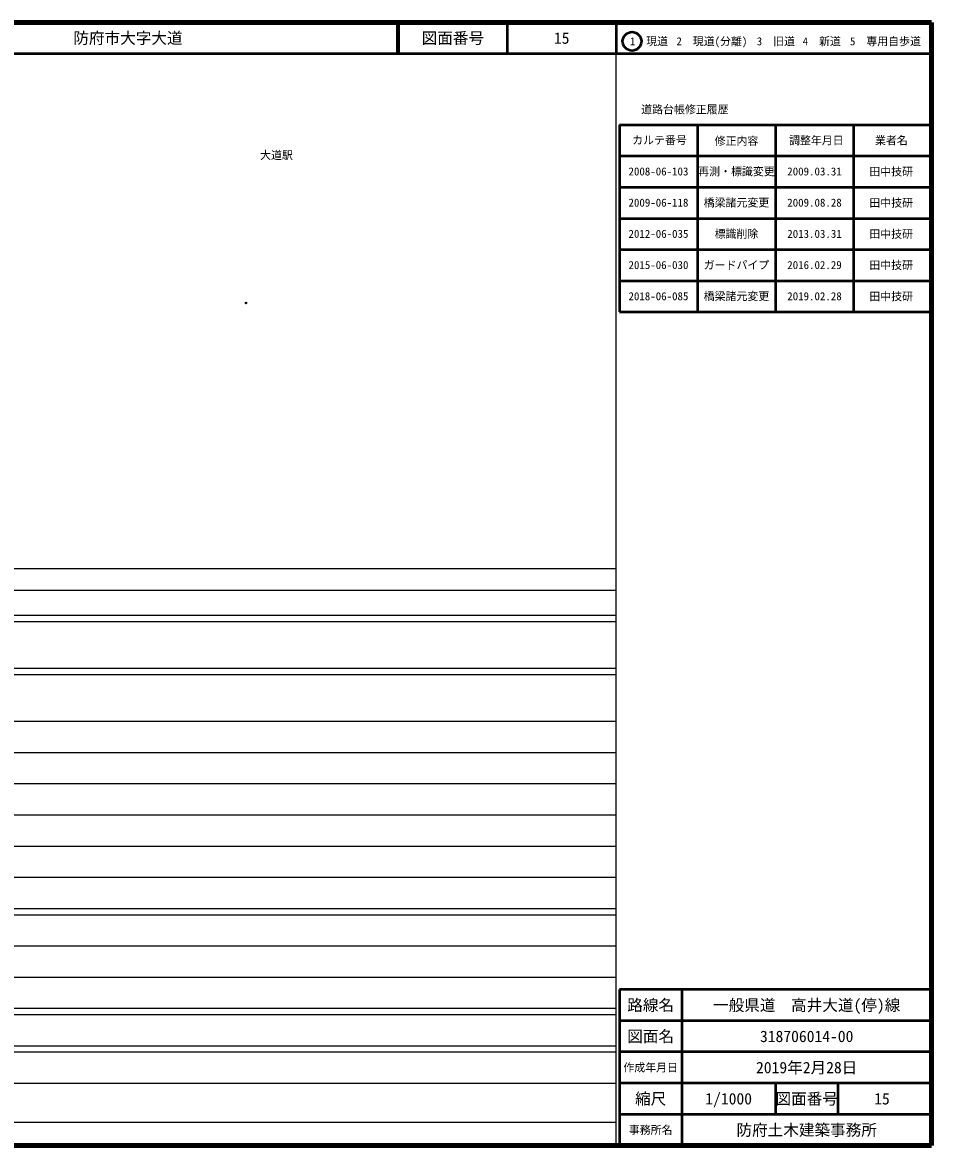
# Model space of a CAD drawing. Units: millimetres on the paper. Extents: x 40 to 680, y 20 to 380.
# Drawn here: x 388.7 to 680, y 20 to 380 of the extents above; entities that cross this region are included whole.
import ezdxf
from ezdxf.enums import TextEntityAlignment as Align

# ---------------------------------------------------------------- set-up
doc = ezdxf.new("R2010")
doc.units = ezdxf.units.MM
doc.header["$PDMODE"] = 32
doc.header["$PDSIZE"] = 0.5
for name, color, linetype in [('M-BMK-HTXT', 7, 'Continuous'), ('M-OTRS', 6, 'Continuous'), ('M-TTL-TXT', 7, 'Continuous')]:
    doc.layers.add(name, color=color, linetype=linetype)
for name, color, linetype, lineweight in [('M-TTL', 2, 'Continuous', 140), ('M-TTL-BAND', 7, 'Continuous', 25), ('M-TTL-FRAM', 2, 'Continuous', 50), ('M-TTL-LINE', 7, 'Continuous', 50)]:
    doc.layers.add(name, color=color, linetype=linetype, lineweight=lineweight)
doc.styles.add('ＭＳ ゴシック', font='')
doc.styles.get('ＭＳ ゴシック').set_extended_font_data('MS Gothic')

msp = doc.modelspace()

# ---------------------------------------------------------------- linework, layer by layer
at = {"layer": 'M-OTRS'}
msp.add_point((460.353, 290.104), dxfattribs=at)
at = {"layer": 'M-TTL'}
for p, q in [((680, 380), (40, 380)), ((680, 20), (680, 380)), ((40, 20), (680, 20))]:
    msp.add_line(p, q, dxfattribs=at)
at = {"layer": 'M-TTL-BAND'}
for p, q in [((579, 20), (579, 370)), ((40, 205), (579, 205)), ((68, 198), (579, 198)), ((40, 190), (579, 190)), ((40, 188), (579, 188)), ((40, 173), (579, 173)), ((40, 171), (579, 171)), ((40, 156), (579, 156)), ((46, 146), (579, 146)), ((52, 136), (579, 136)), ((46, 126), (579, 126)), ((52, 116), (579, 116)), ((46, 106), (579, 106)), ((40, 96), (579, 96)), ((40, 94), (579, 94)), ((49, 84), (579, 84)), ((40, 74), (579, 74)), ((40, 64), (579, 64)), ((40, 62), (579, 62)), ((40, 52), (579, 52)), ((40, 50), (579, 50)), ((40, 40), (579, 40)), ((68, 27.5), (579, 27.5))]:
    msp.add_line(p, q, dxfattribs=at)
at = {"layer": 'M-TTL-FRAM'}
for p, q in [((580, 347.197), (580, 287.197)), ((580, 347.197), (680, 347.197)), ((580, 287.197), (680, 287.197)), ((680, 70), (580, 70)), ((580, 70), (580, 20))]:
    msp.add_line(p, q, dxfattribs=at)
at = {"layer": 'M-TTL-LINE'}
for p, q in [((508.747, 380), (508.747, 370)), ((509.247, 380), (509.247, 370)), ((543.997, 380), (543.997, 370)), ((579, 380), (579, 370)), ((40, 370), (680, 370)), ((605, 347.197), (605, 287.197)), ((630, 347.197), (630, 287.197)), ((655, 347.197), (655, 287.197)), ((580, 337.197), (680, 337.197)), ((580, 327.197), (680, 327.197)), ((580, 317.197), (680, 317.197)), ((580, 307.197), (680, 307.197)), ((580, 297.197), (680, 297.197)), ((600, 70), (600, 20)), ((680, 60), (580, 60)), ((680, 50), (580, 50)), ((680, 40), (580, 40)), ((630, 40), (630, 30)), ((650, 40), (650, 30)), ((680, 30), (580, 30))]:
    msp.add_line(p, q, dxfattribs=at)
msp.add_circle((584.031, 373.958), 3, dxfattribs=at)

# ---------------------------------------------------------------- texts
at = {"layer": 'M-BMK-HTXT', "style": 'ＭＳ ゴシック'}
msp.add_text('大道駅', height=2.566, dxfattribs=at).set_placement((464.854, 335.4), align=Align.BOTTOM_LEFT)
at = {"layer": 'M-TTL-TXT', "style": 'ＭＳ ゴシック'}
msp.add_text('防府市大字大道', height=3.666, dxfattribs=at).set_placement((405.024, 375), align=Align.MIDDLE_LEFT)
for s, height, p in [('図面番号', 3.666, (526.622, 375)), ('15', 3.666, (561.497, 375)), ('1\u3000現道', 2.566, (589.448, 373.958)), ('2\u3000現道(分離)', 2.566, (609.619, 373.958)), ('3\u3000旧道', 2.566, (630.121, 373.958)), ('4\u3000新道', 2.566, (644.824, 373.958)), ('5\u3000専用自歩道', 2.566, (665.228, 373.958)), ('道路台帳修正履歴', 2.566, (600.968, 352.113)), ('カルテ番号', 2.566, (592.839, 342.277)), ('修正内容', 2.566, (617.509, 342.023)), ('調整年月日', 2.566, (643.089, 342.197)), ('業者名', 2.566, (667.134, 342.197)), ('2008-06-103', 2.566, (592.5, 332.245)), ('再測・標識変更', 2.566, (617.5, 332.245)), ('2009.03.31', 2.566, (642.5, 332.245)), ('田中技研', 2.566, (667.077, 332.189)), ('2009-06-118', 2.566, (592.5, 322.245)), ('橋梁諸元変更', 2.566, (617.5, 322.245)), ('2009.08.28', 2.566, (642.5, 322.245)), ('田中技研', 2.566, (667.077, 322.189)), ('2012-06-035', 2.566, (592.5, 312.245)), ('標識削除', 2.566, (617.5, 312.245)), ('2013.03.31', 2.566, (642.5, 312.245)), ('田中技研', 2.566, (667.077, 312.189)), ('2015-06-030', 2.566, (592.5, 302.245)), ('ガードパイプ', 2.566, (617.5, 302.245)), ('2016.02.29', 2.566, (642.5, 302.245)), ('田中技研', 2.566, (667.077, 302.189)), ('2018-06-085', 2.566, (592.5, 292.245)), ('橋梁諸元変更', 2.566, (617.5, 292.245)), ('2019.02.28', 2.566, (642.5, 292.245)), ('田中技研', 2.566, (667.077, 292.189)), ('路線名', 3.666, (590, 65)), ('路線名', 3.666, (590, 65)), ('一般県道\u3000高井大道(停)線', 3.666, (640, 65)), ('図面名', 3.666, (590, 55)), ('図面名', 3.666, (590, 55)), ('318706014-00', 3.666, (640, 55)), ('2019年2月28日', 3.666, (640, 45)), ('作成年月日', 2.566, (590, 45)), ('作成年月日', 2.566, (590, 45)), ('縮尺', 3.666, (590, 35)), ('縮尺', 3.666, (590, 35)), ('1/1000', 3.666, (615, 35)), ('図面番号', 3.666, (640, 35)), ('図面番号', 3.666, (640, 35)), ('15', 3.666, (664.125, 35)), ('事務所名', 2.566, (590, 25)), ('事務所名', 2.566, (590, 25)), ('防府土木建築事務所', 3.666, (640, 25))]:
    msp.add_text(s, height=height, dxfattribs=at).set_placement(p, align=Align.MIDDLE_CENTER)

doc.saveas('drawing.dxf')
